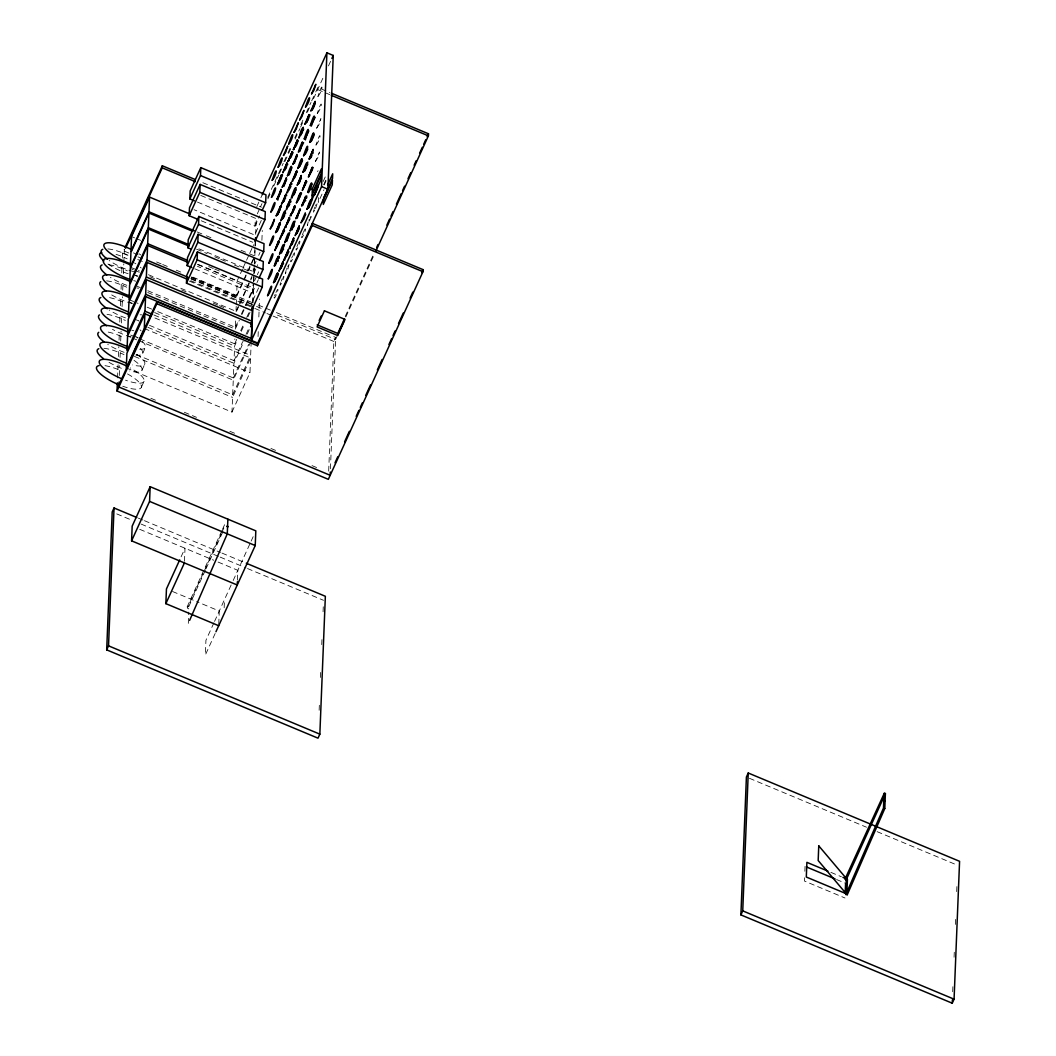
<?xml version="1.0" encoding="UTF-8"?>
<svg xmlns="http://www.w3.org/2000/svg" width="1056" height="1056" viewBox="0 0 1056 1056"><rect width="100%" height="100%" fill="white"/><g stroke="black" fill="none" stroke-linecap="round" stroke-linejoin="round"><path stroke-width="0.75" stroke-dasharray="5 3.75" d="M188.324 623.37L188.694 612.124M117.546 377.903L118.074 364.769M118.404 356.558L118.8 346.711M119.051 340.151L119.381 331.94M119.777 322.093L120.107 313.883M120.437 305.686L120.754 297.475M121.084 289.265L121.414 281.068M121.744 272.857L122.074 264.647M122.324 258.086L122.522 253.163L124.357 249.137L123.842 262.271M119.315 375.514L119.711 365.666M120.041 357.456L120.371 349.246M120.688 341.048L121.084 331.201M121.414 322.991L121.744 314.78M122.074 306.583L122.456 296.736M122.72 290.162L123.05 281.965M123.38 273.755L123.776 263.908M184.483 561.29L185.011 548.236L180.365 558.426M218.764 624.096L219.278 611.041L196.64 601.577M224.162 607.754L224.492 599.597M126.311 367.937L231.977 412.091L232.558 397.412L250.549 357.944L152.434 316.945M136.052 354.499L232.663 394.865L233.257 380.186L250.576 342.17M139.748 338.857L233.336 377.956L233.93 363.277L243.923 341.352M149.503 325.354L234.023 360.677L234.617 345.998L237.283 340.151M157.727 311.612L234.709 343.794L234.894 338.897M147.814 290.743L235.356 327.32L235.686 319.163M148.447 274.732L236.003 311.322L236.201 306.425M236.254 304.788L236.584 296.63L247.909 271.775M192.865 277.121L236.636 295.416L237.217 280.724L242.55 269.029M237.442 580.114L237.838 570.319L215.2 560.855M251.698 308.827L251.948 302.491L258.614 287.879M194.753 268.792L252.331 292.855L252.648 284.935M253.176 271.814L253.308 268.646M197.419 202.079L254.998 226.142L255.314 218.222L226.525 206.197M231.977 412.091L249.968 372.636L250.549 357.944M232.663 394.865L250.655 355.397L251.17 342.342M252.754 302.689L253.268 289.634L197.419 266.297M245.348 305.395L253.348 287.852L253.546 282.968M253.612 281.332L253.862 274.798M254.245 265.32L253.981 271.854L198.132 248.516M254.311 263.696L254.575 257.162L248.569 270.323M254.945 247.79L254.615 255.948L247.078 252.793M255.011 246.154L255.209 241.256L253.202 245.639M252.952 302.914L253.73 283.325M253.796 281.701L254.06 275.167M254.126 273.544L254.456 265.386M254.522 263.749L254.773 257.228M254.839 255.592L255.169 247.434M255.235 245.797L255.367 242.537M255.684 234.379L256.278 219.701M258.06 336.56L258.258 331.663M258.839 316.985L259.552 299.033M261.901 240.293L262.284 230.498M318.45 197.617L318.265 202.33L324.007 189.71M319.136 710.266L319.466 702.068M320.443 677.45L320.773 669.24M321.75 644.622L322.08 636.412M323.07 611.794L323.387 603.596M328.68 471.134L333.854 341.471L335.689 337.445L331.135 335.478M330.449 468.745L335.689 337.379M804.593 877.8L804.474 881.06L844.998 897.996M804.857 871.266L805.055 866.369M952.684 991.716L953.014 983.506M954.07 957.251L954.334 950.677M955.376 924.422L955.706 916.212M956.683 891.594L957.013 883.384M311.414 216.546L307.309 225.562L308.26 221.826M274.19 297.106C273.517 302.254 280.223 286.506 277.24 289.872M301.897 236.148C300.366 242.854 307.784 226.512 304.894 229.244M290.981 260.014C289.252 266.627 295.733 253.506 294.386 252.674M296.34 248.252C294.558 254.971 301.277 241.441 299.666 241.019M313.87 209.774L313.394 212.216L315.401 208.837M274.573 295.944L275.207 294.254M280.619 282.586C277.86 292.578 287.509 270.006 282.493 278.164M286.11 270.494L285.278 273.9L287.747 269.478M302.333 234.881L303.323 232.439M314.213 208.811L314.899 207.068M296.947 246.589L297.977 244.147M281.147 281.213L282.348 278.467M286.506 269.452L287.1 268.039M291.72 258.007L292.618 255.908M287.905 269.122L289.093 264.224M308.814 220.414L309.421 219.028M315.559 208.494L317.566 202.316L316.787 203.174M275.946 292.499L276.976 290.347M142.692 353.417L145.451 347.384M142.019 370.168L144.778 364.135M141.346 387.328L144.091 381.282A24.539 6.851 24.5 0 0 130.258 367.897M256.793 206.646L260.198 199.175M260.885 197.683L262.244 194.7M257.308 213.84L259.974 207.992M260.647 206.54L261.98 203.61M267.683 197.419L277.834 175.151M278.52 173.659L283.246 163.271M283.932 161.779L287.311 154.348M287.984 152.869L290.69 146.929M294.756 138.019L297.462 132.079M300.854 124.648L302.874 120.199M306.266 112.768L311.005 102.366M311.678 100.888L315.058 93.456M315.744 91.978L317.777 87.516L329.908 92.585M254.998 226.142L259.657 215.912M267.894 198.832L270.626 192.865M273.689 186.12L278.797 174.94M279.47 173.448L282.493 166.822M284.922 161.502L287.905 154.942M288.578 153.45L291.971 146.032M295.126 139.088L299.891 128.634M300.577 127.142L302.61 122.668M307.375 112.213L310.24 105.93M313.5 98.762L323.717 76.362M328.482 65.908L331.201 59.928M261.307 220.414L254.641 235.026L194.04 209.695M243.21 267.564L245.876 261.716M246.55 260.264L249.216 254.417M249.876 252.952L252.542 247.104M236.636 295.416L247.289 272.026M247.962 270.56L253.955 257.413M254.694 264.145L256.027 261.215M258.694 255.367L260.027 252.45M236.003 311.322L249.982 280.619M250.655 279.154L252.648 274.771M236.61 311.177L239.276 305.329M239.95 303.864L251.935 277.556M253.717 273.517L257.717 264.752M254.654 280.553L256.648 276.17M257.321 274.705L258.641 271.788M235.356 327.32L238.022 321.473M241.362 314.173L244.688 306.86M235.29 329.102L239.29 320.338M241.956 314.49L245.282 307.177M245.942 305.712L253.268 289.634M252.331 292.855L256.331 284.09M257.004 282.625L258.324 279.708M234.709 343.794L236.702 339.398M240.702 330.634L244.028 323.321M246.695 317.473L249.361 311.626M241.283 331.373L244.609 324.073M247.936 316.76L251.935 307.996M234.023 360.677L242.695 341.682M246.022 334.369L249.348 327.056M247.249 334.039L249.242 329.657M233.336 377.956L248.662 344.348M323.176 181.487L325.736 175.877M323.624 184.787L326.185 179.19M324.205 184.998L326.119 180.8M221.826 530.759L186.463 608.375L188.021 609.061M222.512 529.267L225.878 521.862M221.113 533.98L187.361 608.032L188.8 608.916M221.786 532.501L224.492 526.574M205.313 570.306L188.272 607.702L189.79 608.309M205.999 568.801L223.04 531.406M345.246 316.417L373.903 253.546M336.97 336.455L335.61 339.451L274.798 314.041M345.84 316.998L374.497 254.113M213.893 622.868L205.933 640.319L205.352 654.997L215.292 633.191M214.553 621.403L232.531 581.948M233.191 580.496L250.496 542.546M251.156 541.081L253.163 536.699M315.506 205.669L315.968 204.706M303.626 231.752L304.643 229.68M298.28 243.487L299.244 241.639M287.707 266.706L288.42 265.294M293.066 254.945L293.885 253.414M317.552 171.666L318.08 170.702M310.174 217.483L310.702 216.52M317.684 89.588L329.815 94.657M202.871 182.714L261.439 207.187M200.772 195.426L225.007 205.564M201.3 220.783L252.82 242.312M197.261 231.977L204.811 235.132M206.316 235.765L213.866 238.92M241.032 250.272L245.56 252.16M196.574 249.203L207.134 253.612M214.685 256.766L219.212 258.667M220.717 259.288L228.268 262.442M234.313 264.977L241.85 268.118M243.368 268.752L247.896 270.653M208.705 266.574L213.259 268.475M214.777 269.108L222.354 272.263M131.551 236.57L134.574 237.838M136.092 238.458L140.62 240.359M197.974 264.33L237.217 280.724M197.498 264.515L253.348 287.852M156.631 261.98L161.159 263.868M162.677 264.502L170.214 267.656M176.26 270.178L180.787 272.078M133.492 252.886L139.564 255.486M191.255 277.028L252.067 302.504M258.152 304.986L270.31 310.121M276.395 312.602L329.604 334.91M191.308 277.702L236.584 296.63M190.806 278.467L252.688 304.326M124.278 251.143L128.845 253.044M137.966 256.859L142.52 258.76M191.176 279.101L255.037 305.778M256.555 306.412L262.627 308.959M190.714 280.672L251.09 305.897M122.522 253.163L128.608 255.71M137.729 259.512L143.814 262.06M189.42 281.12L253.282 307.798M254.8 308.431L265.439 312.88M266.957 313.513L271.524 315.427M273.042 316.061L333.854 341.471M130.337 267.168L139.392 270.943M130.284 268.475L133.307 269.742M134.812 270.376L139.339 272.263M149.912 276.685L154.44 278.573M181.606 289.925L186.133 291.826M213.299 303.178L217.84 305.065M219.344 305.699L223.872 307.586M137.24 286.321L140.263 287.588M147.734 292.512L202.079 315.229M203.597 315.85L233.785 328.469M129.043 299.64L138.098 303.415M147.154 307.204L151.681 309.091M128.951 301.844L131.974 303.098M154.612 312.563L234.617 345.998M154.044 315.031L250.655 355.397M134.402 319.044L138.93 320.945A24.539 6.851 24.5 0 1 137.386 320.786M147.88 327.32L233.93 363.277M144.302 328.482L249.968 372.636M130.693 335.069L138.244 338.224M127.591 336.019L130.601 337.286M132.119 337.92L136.646 339.808M138.151 340.441L233.257 380.186M134.442 356.413L232.558 397.412M150.863 398.27L155.43 400.184M184.312 412.249L196.482 417.331M229.931 431.31L237.534 434.491M270.97 448.47L275.537 450.371M312.022 465.617L316.589 467.531M138.362 518.14L142.916 520.04M144.434 520.674L220.453 552.446M221.971 553.08L244.781 562.61M116.754 513.902L131.96 520.252M141.082 524.066L218.618 556.472M220.136 557.106L245.982 567.904M247.5 568.537L323.519 600.31M749.443 778.298L866.514 827.218M877.153 831.666L957.739 865.339M139.722 529.32L213.682 560.221M172.484 591.479L195.122 600.943M830.914 872.375L841.421 876.77M836.576 879.542L845.592 883.304M137.808 275.88A24.539 6.851 24.5 0 1 135.353 275.55M128.159 273.728A24.539 6.851 24.5 0 1 107.131 263.432M116.028 254.338A24.539 6.851 24.5 0 1 127.169 258.865M134.508 262.944A24.539 6.851 24.5 0 1 135.815 263.802M140.29 267.168A24.539 6.851 24.5 0 1 141.187 267.986M133.676 271.59A24.539 6.851 24.5 0 1 109.177 260.515M107.884 248.899A24.539 6.851 24.5 0 1 127.987 255.235M138.917 253.704A24.539 6.851 24.5 0 1 140.765 254.932M138.679 288.222A24.539 6.851 24.5 0 1 136.937 288.011M126.786 285.305A24.539 6.851 24.5 0 1 110.405 277.372M109.006 264.739A24.539 6.851 24.5 0 1 127.354 270.864M135.538 275.378A24.539 6.851 24.5 0 1 137.386 276.606M135.802 281.186A24.539 6.851 24.5 0 1 133.742 280.632M132.396 303.574A24.539 6.851 24.5 0 1 109.758 293.726M106.603 280.883A24.539 6.851 24.5 0 1 126.707 287.219M125.479 317.882A24.539 6.851 24.5 0 1 109.111 309.936M109.6 297.647A24.539 6.851 24.5 0 1 126.06 303.442M141.715 314.833A24.539 6.851 24.5 0 1 140.131 314.754M138.283 337.894A24.539 6.851 24.5 0 1 136.699 337.814M131.076 336.811A24.539 6.851 24.5 0 1 112.438 329.327M107.026 314.332A24.539 6.851 24.5 0 1 125.374 320.456M139.999 329.815A24.539 6.851 24.5 0 1 141.121 330.95M133.822 330.766A24.539 6.851 24.5 0 1 131.762 330.211M140.435 348.374A24.539 6.851 24.5 0 1 136.013 355.238M124.106 352.321A24.539 6.851 24.5 0 1 107.738 344.388M108.227 332.099A24.539 6.851 24.5 0 1 124.687 337.88M142.058 341.207A24.539 6.851 24.5 0 1 138.758 349.193M135.617 336.349A24.539 6.851 24.5 0 1 137.465 337.577M134.046 360.373A24.539 6.851 24.5 0 1 129.703 370.986M121.361 368.306A24.539 6.851 24.5 0 1 109.032 362.34M103.91 348.295A24.539 6.851 24.5 0 1 124.014 354.631M136.805 354.328A24.539 6.851 24.5 0 1 132.462 364.94M127.499 373.93A24.539 6.851 24.5 0 1 141.319 387.367A24.539 6.851 24.5 0 1 122.747 386.232M104.98 365.666A24.539 6.851 24.5 0 1 121.255 370.828M144.078 381.335A24.539 6.851 24.5 0 1 125.506 380.186M317.935 96.466C323.07 90.776 323.598 78.461 317.935 96.466M317.249 113.48C322.384 107.831 322.991 95.423 317.249 113.48M316.668 128.159L318.899 124.819L320.905 118.655L316.668 128.159M315.995 145.015C321.13 139.366 321.631 127.063 315.995 145.015M315.335 161.568L317.724 157.885L319.532 152.024L315.335 161.568"/><path stroke-width="1.5" d="M246.299 563.244L325.354 596.284L319.849 734.144L318.014 738.17L106.696 649.862L112.2 512.002L114.035 507.976L136.831 517.506M257.44 345.748L257.519 343.675L156.908 301.633L156.816 303.706L257.44 345.748L312.259 225.443L312.352 223.384L423.06 269.636L422.968 271.709L328.35 479.332L117.031 391.024L117.348 382.826M106.696 649.862L108.53 645.836L114.035 507.976M119.051 382.074L118.866 386.998L330.185 475.306L330.317 472.032M237.376 581.737L237.244 585.011L131.591 540.844L132.172 526.165L150.163 486.697L255.816 530.851L255.235 545.543L215.952 631.739M144.883 313.79L144.302 328.482L126.311 367.937L126.905 353.258L144.883 313.79L150.929 316.312M145.57 296.564L127.591 336.019L126.997 350.711L144.989 311.243L145.57 296.564L251.236 340.718M145.662 294.347L146.243 279.655L251.909 323.809L251.328 338.501L145.662 294.347L127.67 333.802L128.264 319.123L146.243 279.655M146.942 262.376L128.951 301.844L128.37 316.523L146.348 277.055L146.942 262.376L187.691 279.404M147.616 245.48L129.624 284.948L129.043 299.64L147.022 260.172L147.616 245.48L186.859 261.888M148.276 229.02L130.284 268.475L129.703 283.166L147.682 243.698L148.276 229.02L189.024 246.048M148.909 213.008L130.918 252.476L130.337 267.168L148.328 227.7L148.909 213.008L192.68 231.304M149.543 197.102L131.551 236.57L130.97 251.262L148.962 211.794L149.543 197.102L190.304 214.13M125.638 248.16L162.241 167.838L162.32 165.779L195.36 179.586M131.591 540.844L149.569 501.389L150.163 486.697M218.698 625.72L165.858 603.649L166.452 588.958L179.705 559.878M186.476 283.18L186.793 275.26L197.446 251.882L262.601 279.114L262.284 287.034L251.632 310.411L186.476 283.18L197.129 259.816L197.446 251.882M191.73 267.524L187.176 265.624L187.493 257.704L198.145 234.326L263.3 261.558L262.997 269.478L258.997 278.243M190.925 249.018L187.889 247.751L188.206 239.831L198.858 216.454L264.026 243.685L263.71 251.605L259.71 260.37M198.264 219.516L189.169 215.714L189.486 207.794L200.138 184.417L265.294 211.649L264.977 219.569L254.998 241.481M194.383 200.812L189.842 198.911L190.159 190.991L200.812 167.627L265.967 194.845L265.65 202.765L262.324 210.078M187.176 265.624L197.828 242.246L198.145 234.326M187.889 247.751L198.541 224.374L198.858 216.454M189.169 215.714L199.822 192.337L200.138 184.417M189.842 198.911L200.495 175.547L200.812 167.627M227.872 519.169L227.278 533.861L189.618 620.387M250.681 324.139L252.014 321.222L252.529 308.167M257.796 343.081L251.46 340.441L252.82 306.174M255.433 240.9L255.565 237.64M251.46 340.441L321.565 186.595L326.911 52.8L333.247 55.453L327.901 189.235L257.519 343.675M375.857 251.13L428.393 135.854L428.472 133.782L331.426 93.218M740.903 914.892L746.407 777.031L748.242 773.005L959.574 861.313L954.07 999.174L952.235 1003.2L740.903 914.892L742.738 910.866L748.242 773.005M845.196 893.099L845.592 883.304M845.816 894.617L883.476 808.091L884.057 794.033M884.809 808.368L885.39 793.373M952.235 1003.2L952.367 999.913M277.834 200.099L278.282 198.211M279.497 239.197L284.368 228.862L280.13 239.21M292.248 151.562L288.077 161.449L292.274 151.615L289.846 158.492L290.875 157.212M286.757 192.733L290.954 183.071L287.404 192.773M301.382 175.705L297.172 185.368L301.316 175.454L298.492 183.85L299.389 182.78M884.796 808.5L847.097 895.132M302.742 205.432L304.405 200.93M308.537 192.72L311.995 184.061M288.671 161.066L288.658 160.367L288.037 161.053M299.244 137.861C301.079 124.793 307.705 124.014 298.61 137.848M286.73 209.629L286.862 206.461L290.294 199.624L286.163 209.537M293.99 149.503L294.056 148.632L293.278 149.477M289.199 174.847L290.862 170.042M292.723 181.196C291.654 181.368 296.538 174.266 296.842 170.425M275.26 265.531L278.388 256.238L276.223 259.948L274.256 266.152L279.312 256.331M292.05 198.053L291.852 197.525M283.879 186.424L285.661 181.46M281.424 205.999L280.962 207.544M294.452 163.218L296.987 154.44L292.855 164.366L296.234 158.255M299.812 151.444L301.303 147.193M311.309 126.113L313.038 121.361M279.325 257.413L279.114 258.166M284.579 260.225L284.684 258.878L283.734 260.198M289.872 248.701L290.123 247.144L288.961 248.688M306.794 197.234L306.557 198.04M282.506 174.992L281.886 176.814M305.725 138.085L305.395 139.907M309.949 114.853L309.289 116.741M285.674 227.621L286.018 225.482L284.645 227.594M291.034 215.846L291.416 213.708L290.004 215.833M305.818 137.795L307.864 132.752M280.394 224.11L279.959 225.377M313.064 167.521L312.365 169.475M311.626 201.234C313.711 193.472 305.58 211.015 308.84 207.623M278.388 197.908L281.054 189.42L276.923 199.333L279.391 194.924M307.824 163.997L307.362 165.304M301.514 192.944L300.775 194.938M278.296 274.362L277.702 276.012M314.186 134.732L313.408 136.778M305.725 214.262L305.092 215.952M317.5 188.509L318.199 185.434L314.16 195.334M286.691 195.149L286.44 195.809M297.264 171.93L297.013 172.603M315.216 103.686L314.675 105.072M291.931 183.704L291.667 184.391M302.504 160.499L301.818 162.241M279.299 241.916L275.946 248.398L278.969 240.623L274.877 250.536L278.388 241.309M306.821 181.5L303.521 188.021L306.293 180.55L302.306 190.45L305.765 181.21M317.368 188.839L316.681 190.582M287.707 164.116L287.285 165.172M293.066 152.354L292.512 153.754M298.28 140.91L297.871 141.953M303.64 129.136L303.085 130.548M313.157 152.579L312.734 153.635M280.368 209.194L279.787 210.606M285.635 213.022L285.358 213.721M290.994 201.26L290.572 202.316M296.208 189.816L295.931 190.516M278.322 260.396L277.9 261.452M311.032 202.884L310.451 204.296M281.49 177.844L280.592 179.942M307.758 149.134L307.164 150.546M301.435 178.398L301.145 179.098M298.518 213.418L297.251 218.196M298.61 213.655L300.01 208.89L295.838 218.777L300.419 209.378M305.712 200.336L305.422 201.049M283.496 263.327L283.061 264.383M288.869 251.566L288.275 252.978M294.083 240.121L293.647 241.177M299.442 228.347L298.848 229.759M308.88 117.797L307.982 119.869M301.132 147.193C307.072 128.317 291.403 168.062 302.504 144.54M312.074 170.174L308.392 177.091L312.484 167.178L311.533 170.927L309.276 175.27L312.035 167.495M304.168 201.023L305.778 196.139L301.633 206.052L306.781 195.967M279.259 227.119L278.665 228.505M306.794 166.703L306.042 168.419M288.961 218.104L285.45 227.33L289.542 217.417L287.285 223.634L289.912 218.856M284.539 230.63L281.886 235.369L283.734 229.535M295.126 207.412L292.552 212.19L294.32 206.329M300.485 195.65L297.858 200.416L300.59 192.614M277.266 277.068L274.613 281.807L277.913 273.002M279.563 194.845L280.328 193.156M313.117 137.478L312.51 138.851M304.656 217.008L303.745 219.014M314.226 106.128L313.183 108.359M285.582 197.921L285.12 198.937M290.941 186.16L290.334 187.493M296.155 174.715L295.693 175.732M301.514 162.954L300.907 164.287M283.536 249.124L283.232 249.81M294.109 225.918L293.806 226.604M310.926 189.037L310.622 189.724M286.691 166.571L285.793 168.458M292.05 154.81L291.152 156.684M297.264 143.365L296.366 145.24M285.806 181.117L286.704 179.23M291.166 169.356L291.931 167.746M296.393 157.898L297.29 156.024M313.196 121.018L314.094 119.143M316.232 191.638L315.77 192.628M125.044 247.579L162.32 165.779M118.945 384.938L156.908 301.633M117.031 391.024L156.816 303.706M262.244 194.7L326.911 52.8M331.888 58.436L333.247 55.453M250.576 326.726L251.909 323.809M327.584 184.998L332.693 173.791L332.508 178.49L323.558 198.119M165.858 603.649L184.417 562.927M319.176 320.456L321.182 316.074M376.622 247.553L377.995 244.57M386.866 225.1L389.585 219.12M390.958 216.124L393.004 211.636M396.409 204.138L401.188 193.67M402.547 190.674L404.593 186.173M408.012 178.688L410.744 172.709M414.15 165.224L416.196 160.723M419.602 153.239L422.334 147.259M423.707 144.263L425.753 139.775M427.112 136.778L428.472 133.782M344.454 318.833L337.788 333.458L317.183 324.852M337.656 334.963L343.794 321.486M335.042 462.766L337.775 456.773M344.599 441.804L349.364 431.323M356.189 416.354L358.921 410.362M360.281 407.378L362.34 402.877M365.746 395.393L370.524 384.912M377.348 369.943L382.114 359.462M388.938 344.494L391.67 338.501M393.03 335.518L395.076 331.016M398.495 323.532L403.273 313.051M410.098 298.082L412.817 292.103M421.687 272.633L423.06 269.636M844.919 879.292L884.453 792.898M845.803 880.691L885.403 793.676L884.954 794.416M302.478 131.934L301.739 133.478M279.338 211.649L277.358 215.028L281.134 205.352M311.982 155.377L311.243 156.922M284.605 215.464L283.853 217.008M295.178 192.258L294.439 193.802M309.989 205.326L308.972 207.385M297.409 139.841L293.41 149.662L297.581 139.775L295.099 147.074L296.234 145.517M286.955 162.98L282.836 172.867L286.994 162.98L284.526 170.293L285.661 168.722M307.27 147.418L304.814 154.585L305.712 153.529M306.715 151.562L306.266 152.5M300.392 180.827L299.798 182.041M289.806 204.032L289.08 205.511M298.954 226.631L295.165 235.633L299.31 225.72L296.525 233.825L298.399 230.776M288.38 249.85L284.117 259.776L288.288 249.889L285.952 257.03L287.813 253.994M293.027 242.537L291.139 245.56L293.74 238.088L289.516 248.041L293.687 238.141M282.454 265.756L280.553 268.778L283.166 261.294L278.942 271.247L283.127 261.413M307.824 120.186L306.86 122.034M280.289 180.602L279.444 182.239M308.009 132.436L308.827 130.891M280.474 192.852L281.411 191.123M305.738 169.052L304.92 170.597M278.203 229.469L277.517 230.802M303.323 127.235L300.432 135.287L301.462 133.993M302.056 158.928L299.191 167.006L300.472 165.172M312.061 139.775L311.388 141.016M291.482 182.147L288.618 190.225L289.885 188.39M286.123 193.908L283.259 201.986L284.526 200.152M296.023 187.559L293.132 195.611L294.162 194.317M290.809 199.003L287.918 207.055L288.816 205.999M285.45 210.764L282.546 218.816L283.576 217.523M303.6 219.305L300.96 222.922L305.316 212.824M314.912 101.851L311.916 110.194L313.038 108.623M309.118 114.563L306.082 122.892L306.742 122.232M302.65 144.25L303.6 142.666M313.645 133.544L310.966 141.649M295.112 176.946L293.832 178.781L296.314 171.31L292.129 181.144M312.972 150.401L309.052 159.298L313.196 149.384L309.936 158.73L310.966 157.436M281.675 174.768L277.464 184.642L281.596 174.742L278.546 183.295L279.325 182.45M314.239 118.866L315.203 117.374M289.714 232.822L286.678 241.402M315.19 193.789L314.582 194.832M295.06 221.153L291.958 229.904M284.486 244.358L281.45 253.044M307.798 162.07L304.141 171.442L304.696 170.953M280.368 222.341L275.55 232.716L279.721 222.829L276.606 231.858L277.16 231.37M331.333 95.291L428.393 135.854M321.565 186.595L327.901 189.235M200.495 175.547L265.65 202.765M312.259 225.443L422.968 271.709M162.241 167.838L195.281 181.645M199.822 192.337L264.977 219.569M198.541 224.374L263.71 251.605M148.962 211.794L194.238 230.71M197.828 242.246L262.997 269.478M148.328 227.7L189.077 244.728M197.129 259.816L262.284 287.034M147.682 243.698L186.925 260.106M147.022 260.172L187.783 277.2M146.348 277.055L252.014 321.222M144.989 311.243L152.539 314.398M149.569 501.389L255.235 545.543M827.904 871.121L806.89 862.343L806.309 877.034L846.833 893.97L847.427 879.278L842.926 877.391M806.56 867.002L835.085 878.909M108.53 645.836L319.849 734.144M742.738 910.866L954.07 999.174M103.897 260.911A24.539 6.851 24.5 0 1 101.732 252.424M107.474 259.274A24.539 6.851 24.5 0 1 102.775 249.295M130.152 263.63A24.539 6.851 24.5 0 1 103.831 245.296A24.539 6.851 24.5 0 1 130.733 249.19M106.841 274.916A24.539 6.851 24.5 0 1 102.142 264.924M129.532 279.272A24.539 6.851 24.5 0 1 103.211 260.924A24.539 6.851 24.5 0 1 130.112 264.832M106.194 291.271A24.539 6.851 24.5 0 1 100.756 281.662M128.885 295.614A24.539 6.851 24.5 0 1 102.564 277.279A24.539 6.851 24.5 0 1 129.452 281.173M107.25 308.722A24.539 6.851 24.5 0 1 100.848 297.488M128.238 311.837A24.539 6.851 24.5 0 1 101.917 293.502A24.539 6.851 24.5 0 1 128.806 297.396M106.577 325.736A24.539 6.851 24.5 0 1 99.436 314.899M127.552 328.865A24.539 6.851 24.5 0 1 101.231 310.517A24.539 6.851 24.5 0 1 128.132 314.411M104.174 341.933A24.539 6.851 24.5 0 1 98.736 332.323M126.852 346.276A24.539 6.851 24.5 0 1 100.531 327.941A24.539 6.851 24.5 0 1 127.433 331.835M103.501 358.684A24.539 6.851 24.5 0 1 98.802 348.691M126.192 363.04A24.539 6.851 24.5 0 1 99.871 344.692A24.539 6.851 24.5 0 1 126.76 348.599M118.655 384.648A24.539 6.851 24.5 0 1 99.079 365.574M121.4 378.602A24.539 6.851 24.5 0 1 99.304 361.218A24.539 6.851 24.5 0 1 126.086 365.746M312.114 194.977L311.929 199.676L320.866 180.048L321.05 175.349L312.114 194.977M312.365 188.654L312.18 193.354L321.116 173.738L321.314 169.026L312.365 188.654M323.492 199.729L323.308 204.428L332.257 184.8L332.442 180.101L323.492 199.729M818.756 845.843L818.176 860.534L845.948 893.416L846.542 878.724L818.756 845.843M272.184 180.299C277.358 174.53 277.781 162.413 272.184 180.299M271.498 197.327C276.646 191.638 277.213 179.282 271.498 197.327M270.917 211.992C275.986 206.435 276.685 193.829 270.917 211.992M270.244 228.848L272.62 225.166L274.441 219.318L270.244 228.848M269.584 245.401C274.666 239.844 275.273 227.304 269.584 245.401M268.871 263.195C273.94 257.677 274.626 245.005 268.871 263.195M268.25 278.81C273.372 273.134 273.926 260.792 268.25 278.81M267.577 295.667C272.62 290.189 273.359 277.451 267.577 295.667M278.124 167.257C283.298 161.502 283.721 149.371 278.124 167.257M276.184 215.82L278.573 212.137L280.381 206.276L276.184 215.82M273.517 282.625C278.56 277.147 279.299 264.409 273.517 282.625M283.483 155.496L285.714 152.156L287.72 145.979L283.496 155.351M282.216 187.189L284.447 183.85L286.453 177.685L282.216 187.189M281.543 204.059L283.774 200.719L285.78 194.542L281.543 204.059M280.883 220.598C286.018 214.949 286.519 202.646 280.883 220.598M279.55 254.008C284.473 248.728 285.476 235.752 279.576 253.862M288.697 144.052C293.74 138.574 294.479 125.836 288.697 144.052M287.43 175.745C292.525 170.161 293.159 157.621 287.43 175.745M284.764 242.563C289.859 236.966 290.492 224.44 284.764 242.563M294.056 132.29L296.287 128.951L298.294 122.773L294.056 132.29M291.456 197.393C296.538 191.836 297.185 179.322 291.456 197.393M290.756 215.186L293.132 211.504L294.954 205.643L290.756 215.186M290.123 230.802C295.244 225.179 295.825 212.744 290.123 230.802M299.706 119.882L301.937 116.543L303.943 110.378L299.706 119.882M297.779 168.445C302.821 162.967 303.56 150.229 297.779 168.445M296.406 202.792C301.541 197.102 302.122 184.747 296.406 202.792M305.501 107.171C310.464 101.838 311.322 89.074 305.527 107.026M304.828 124.186L307.058 120.846L309.065 114.682L304.828 124.186M304.247 138.864C309.368 133.188 309.896 120.859 304.247 138.864M303.574 155.72C308.695 150.058 309.302 137.663 303.574 155.72M302.914 172.273C308.035 166.624 308.576 154.255 302.914 172.273M311.586 93.812L313.83 90.473L315.823 84.308L311.586 93.812M310.913 110.84L313.144 107.501L315.15 101.323L310.913 110.84M310.332 125.506C315.454 119.83 315.995 107.501 310.332 125.506M309.659 142.375C314.728 136.818 315.427 124.212 309.659 142.375M307.666 192.324C312.84 186.569 313.262 174.438 307.666 192.324M306.992 209.18C312.14 203.465 312.642 191.215 306.992 209.18M226.882 526.429L228.241 526.667L226.921 526.31M883.727 800.91L885.1 801.082L883.74 800.844M324.43 310.82L317.104 326.911L337.696 335.531L345.035 319.427L324.43 310.82"/></g></svg>
